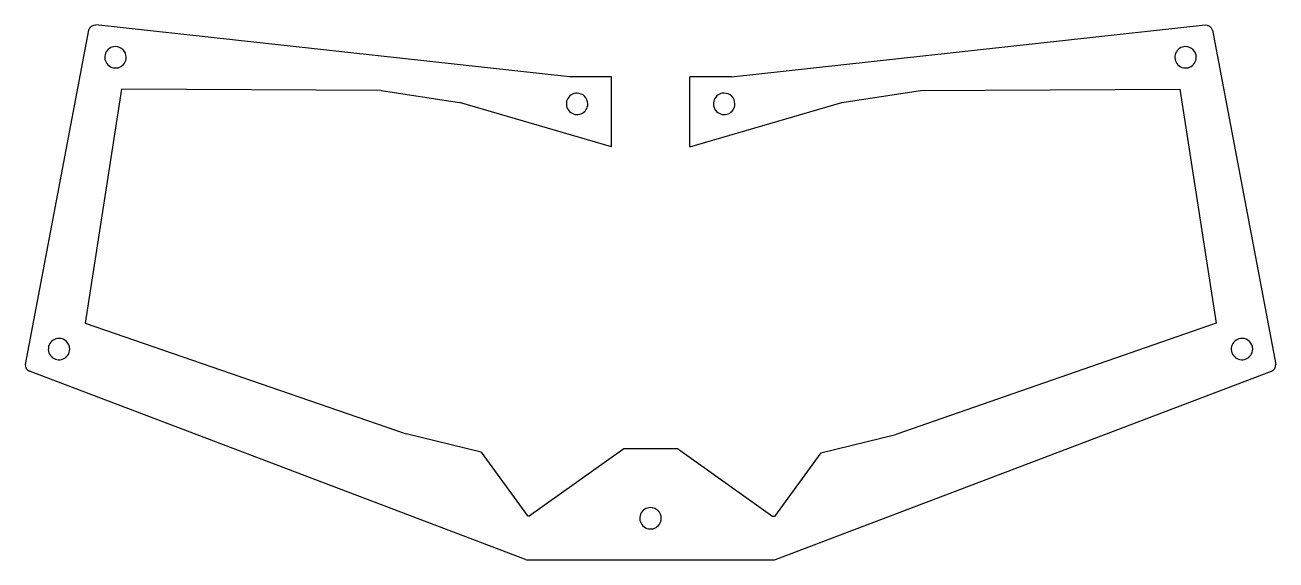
# Model space of a CAD drawing. Extents: x 0 to 303, y -129 to 1.
import ezdxf

# ---------------------------------------------------------------- set-up
doc = ezdxf.new("R2010")
doc.units = 0
doc.layers.get('0').update_dxf_attribs({"linetype": 'CONTINUOUS'})

msp = doc.modelspace()

# ---------------------------------------------------------------- linework, layer by layer
at = {"color": 7}
for points in [[(132.09524, -11.374018), (17.20088, 1.224382)], [(171.3865, -11.374018), (286.28086, 1.224382)], [(15.41272, -0.063398), (0.02286, -81.163058)], [(288.06648, -0.063398), (303.45634, -81.163058)], [(142.26286, -11.374018), (132.09524, -11.374018)], [(142.26286, -28.341218), (142.26286, -11.374018)], [(161.31286, -28.341218), (161.31286, -11.374018)], [(171.3865, -11.374018), (161.31286, -11.374018)], [(86.38286, -14.648078), (23.44928, -14.350898), (14.6177, -71.203718)], [(86.38286, -14.648078), (105.43286, -17.624958)], [(198.14286, -17.624958), (217.19286, -14.648078)], [(280.12644, -14.350898), (288.95802, -71.203718), (211.22386, -98.186138)], [(217.19286, -14.648078), (280.12644, -14.350898)], [(142.26286, -28.341218), (105.43286, -17.624958)], [(161.31286, -28.341218), (198.14286, -17.624958)], [(14.6177, -71.203718), (92.47886, -98.059138)], [(121.43486, -128.559458), (1.12522, -82.811518)], [(182.04688, -128.559458), (302.35398, -82.811518)], [(110.63986, -102.504138), (92.47886, -98.059138)], [(193.06286, -102.631138), (211.22386, -98.186138)], [(110.63986, -102.504138), (121.89968, -117.934638)], [(122.27052, -117.934638), (145.31086, -101.564338)], [(145.31086, -101.564338), (158.28772, -101.564338)], [(158.28772, -101.564338), (181.4322, -118.061638)], [(193.06286, -102.631138), (181.80304, -118.061638)], [(121.89968, -117.934638), (122.27052, -117.934638)], [(181.80304, -118.061638), (181.4322, -118.061638)], [(121.97588, -128.648358), (181.50586, -128.648358)]]:
    msp.add_lwpolyline(points, dxfattribs=at)
for points in [[(21.963456, -4.013429)], [(281.5209, -4.013429)], [(133.929882, -15.324379)], [(169.601134, -15.324379)], [(8.271256, -74.85568)], [(295.2115, -74.85568)], [(151.741632, -115.932306)]]:
    msp.add_lwpolyline(points, close=True, dxfattribs=at)
for points in [[(17.200931, 1.22224), (16.390631, 1.222234), (15.671244, 0.703725), (15.415006, -0.064994)], [(288.06902, -0.064994), (287.812817, 0.703618), (287.093588, 1.222103), (286.2834, 1.222241)], [(19.561374, -5.618448), (19.158944, -6.59), (19.381389, -7.708304), (20.124982, -8.451897)], [(21.963456, -4.013429), (20.911856, -4.013429), (19.963804, -4.646897), (19.561374, -5.618448)], [(23.80193, -4.774949), (23.314337, -4.287356), (22.653018, -4.013429), (21.963456, -4.013429)], [(24.563451, -6.613423), (24.563451, -5.923862), (24.289524, -5.262543), (23.80193, -4.774949)], [(279.118818, -5.618448), (278.716388, -6.59), (278.938833, -7.708304), (279.682426, -8.451897)], [(281.5209, -4.013429), (280.4693, -4.013429), (279.521248, -4.646897), (279.118818, -5.618448)], [(283.359374, -4.774949), (282.87178, -4.287356), (282.210461, -4.013429), (281.5209, -4.013429)], [(284.120895, -6.613423), (284.120895, -5.923862), (283.846968, -5.262543), (283.359374, -4.774949)], [(20.124982, -8.451897), (20.868576, -9.195491), (21.98688, -9.417935), (22.958431, -9.015505)], [(22.958431, -9.015505), (23.929983, -8.613076), (24.563451, -7.665023), (24.563451, -6.613423)], [(279.682426, -8.451897), (280.426019, -9.195491), (281.544323, -9.417935), (282.515875, -9.015505)], [(282.515875, -9.015505), (283.487426, -8.613076), (284.120895, -7.665023), (284.120895, -6.613423)], [(131.5278, -16.929399), (131.12537, -17.90095), (131.347815, -19.019254), (132.091408, -19.762848)], [(133.929882, -15.324379), (132.878282, -15.324379), (131.93023, -15.957847), (131.5278, -16.929399)], [(136.529877, -17.924374), (136.529877, -16.488436), (135.365819, -15.324379), (133.929882, -15.324379)], [(134.924857, -20.326456), (135.896408, -19.924026), (136.529877, -18.975973), (136.529877, -17.924374)], [(167.199052, -16.929399), (166.796622, -17.90095), (167.019067, -19.019254), (167.76266, -19.762848)], [(169.601134, -15.324379), (168.549534, -15.324379), (167.601482, -15.957847), (167.199052, -16.929399)], [(171.439608, -16.0859), (170.952014, -15.598306), (170.290695, -15.324379), (169.601134, -15.324379)], [(170.596109, -20.326456), (171.56766, -19.924026), (172.201129, -18.975973), (172.201129, -17.924374)], [(172.201129, -17.924374), (172.201129, -17.234812), (171.927202, -16.573493), (171.439608, -16.0859)], [(132.091408, -19.762848), (132.835001, -20.506441), (133.953305, -20.728885), (134.924857, -20.326456)], [(167.76266, -19.762848), (168.506253, -20.506441), (169.624557, -20.728885), (170.596109, -20.326456)], [(8.271256, -74.85568), (7.219656, -74.85568), (6.271604, -75.489148), (5.869174, -76.460699)], [(10.10973, -75.6172), (9.622136, -75.129607), (8.960817, -74.85568), (8.271256, -74.85568)], [(10.871251, -77.455674), (10.871251, -76.766113), (10.597324, -76.104794), (10.10973, -75.6172)], [(295.2115, -74.85568), (294.1599, -74.85568), (293.211848, -75.489148), (292.809418, -76.460699)], [(297.049974, -75.6172), (296.56238, -75.129607), (295.901061, -74.85568), (295.2115, -74.85568)], [(297.811495, -77.455674), (297.811495, -76.766113), (297.537568, -76.104794), (297.049974, -75.6172)], [(5.869174, -76.460699), (5.466744, -77.432251), (5.689189, -78.550555), (6.432782, -79.294148)], [(9.266231, -79.857756), (10.237782, -79.455327), (10.871251, -78.507274), (10.871251, -77.455674)], [(292.809418, -76.460699), (292.406988, -77.432251), (292.629433, -78.550555), (293.373026, -79.294148)], [(296.206475, -79.857756), (297.178026, -79.455327), (297.811495, -78.507274), (297.811495, -77.455674)], [(0.025001, -81.163566), (0.025004, -81.885908), (0.460134, -82.537122), (1.127491, -82.81355)], [(6.432782, -79.294148), (7.176375, -80.037742), (8.294679, -80.260186), (9.266231, -79.857756)], [(293.373026, -79.294148), (294.116619, -80.037742), (295.234923, -80.260186), (296.206475, -79.857756)], [(302.35652, -82.81355), (303.023826, -82.537082), (303.458899, -81.885877), (303.45888, -81.163566)], [(149.33955, -117.537325), (148.93712, -118.508877), (149.159565, -119.627181), (149.903158, -120.370774)], [(151.741632, -115.932306), (150.690032, -115.932306), (149.74198, -116.565774), (149.33955, -117.537325)], [(154.341627, -118.5323), (154.341627, -117.096363), (153.177569, -115.932306), (151.741632, -115.932306)], [(149.903158, -120.370774), (150.646751, -121.114368), (151.765055, -121.336812), (152.736607, -120.934382)], [(152.736607, -120.934382), (153.708158, -120.531953), (154.341627, -119.5839), (154.341627, -118.5323)], [(121.435876, -128.561998), (121.606714, -128.632766), (121.791687, -128.662768), (121.976134, -128.649628)], [(181.507384, -128.649628), (181.691747, -128.662728), (181.876628, -128.632726), (182.047388, -128.561998)]]:
    msp.add_open_spline(points, degree=3, dxfattribs=at)

doc.saveas('drawing.dxf')
